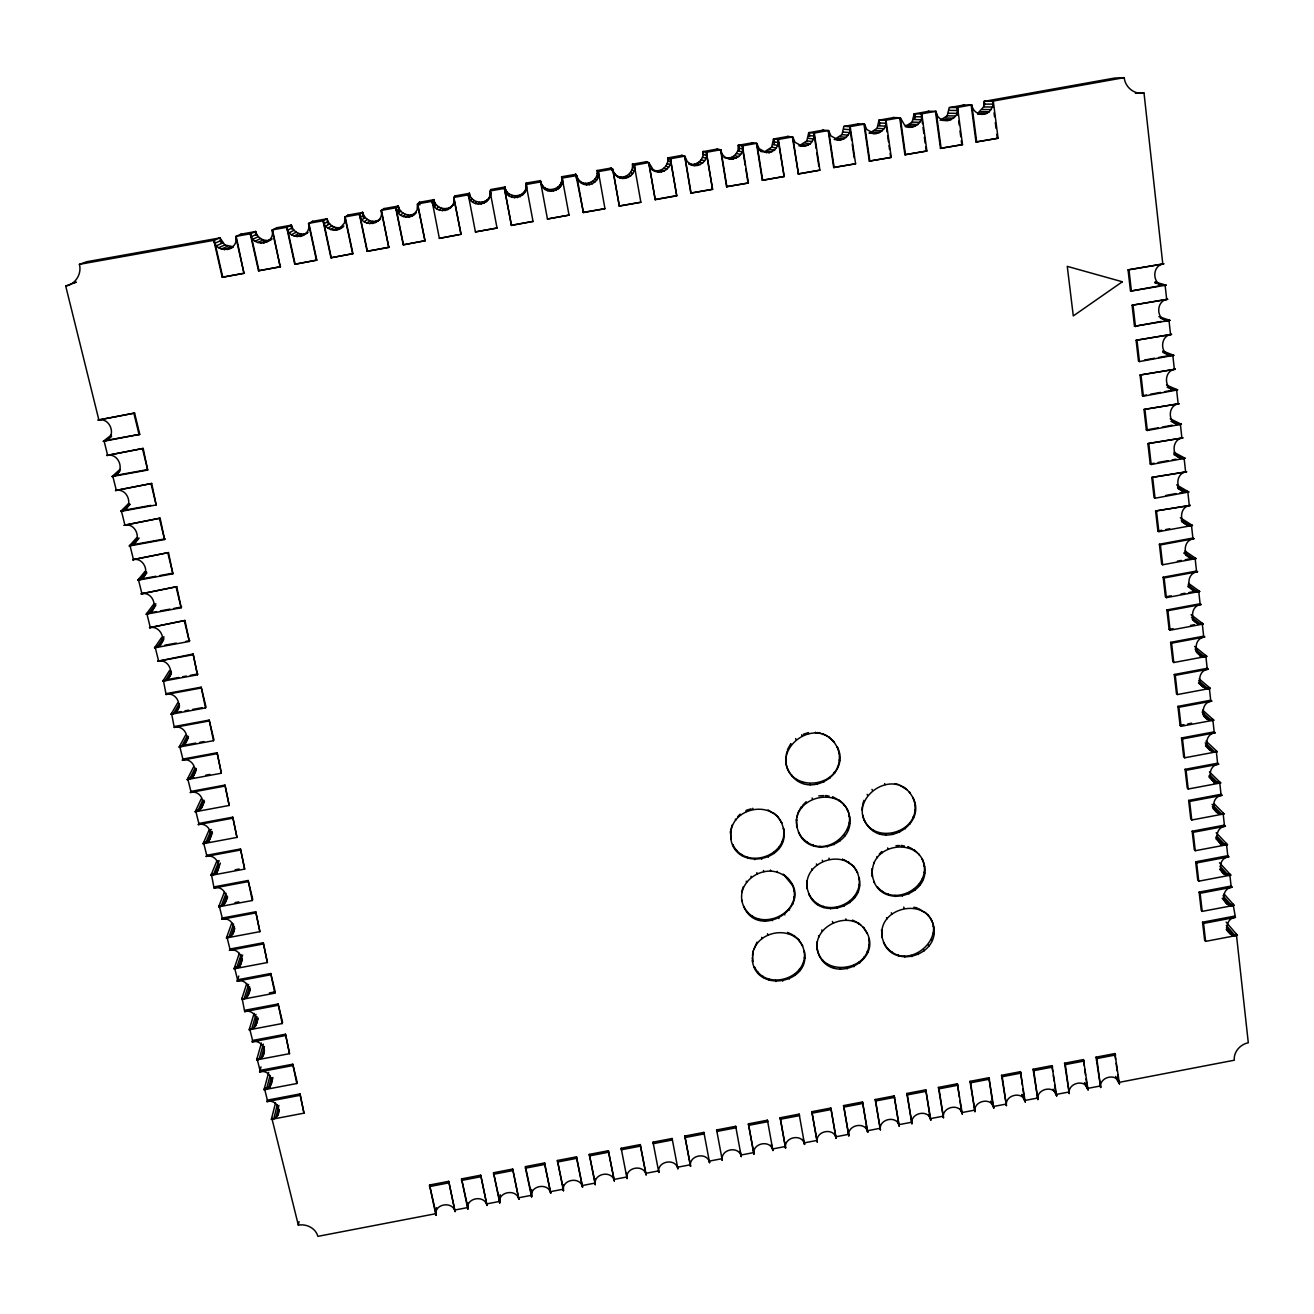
<?xml version="1.0" encoding="UTF-8"?>
<svg xmlns="http://www.w3.org/2000/svg" width="1314" height="1314" viewBox="0 0 1314 1314"><rect width="100%" height="100%" fill="white"/><g stroke="black" fill="none" stroke-linecap="round" stroke-linejoin="round"><path stroke-width="1.5" d="M525.469 1168.179L525.469 1166.618L544.637 1162.939L550.714 1193.194C548.381 1182.124 529.378 1185.573 531.612 1196.873L525.469 1168.179L544.653 1164.483L544.637 1162.939M526.29 185.98C526.011 198.496 506.416 199.12 504.855 186.9L504.428 188.526C506.941 203.9 530.642 197.675 526.126 183.089L540.333 180.675M526.126 183.089L526.29 187.59M1056.702 1095.925L1051.956 1065.638L1033.067 1069.251L1037.846 1099.555C1036.122 1088.616 1054.83 1084.51 1056.702 1095.925L1053.105 1089.207M499.731 1203C497.464 1191.683 516.501 1188.267 518.866 1199.321L512.69 1169.066L493.522 1172.745L499.731 1203L499.665 1196.939M1088.091 1089.897L1083.442 1059.593L1064.554 1063.223L1069.251 1093.511C1067.559 1082.588 1086.267 1078.449 1088.091 1089.897L1084.28 1083.212M525.715 190.464L525.731 188.805M518.866 1199.321L512.69 1169.066M1119.462 1083.869L1114.896 1053.565L1096.024 1057.179L1100.639 1087.483C1098.98 1076.577 1117.672 1072.388 1119.462 1083.869L1115.438 1077.234M524.417 193.076L524.467 191.351M500.076 1198.467L500.174 1194.689M467.833 1209.126C465.534 1197.793 484.587 1194.41 486.985 1205.447L480.727 1175.192L461.543 1178.888L467.833 1209.126L468.129 1203.558M486.985 1205.447L480.727 1175.192M522.512 195.244L522.594 193.487M467.669 1206.843L467.866 1203.049M435.919 1215.269C433.587 1203.903 452.657 1200.569 455.071 1211.574L448.731 1181.335L429.53 1185.014L435.919 1215.269L436.527 1207.665M520.114 196.821L520.229 195.03M455.071 1211.574L448.731 1181.335M435.739 1212.986L436.051 1209.159M517.371 197.708L517.552 195.885M511.474 225.252L533.041 221.376L511.442 225.45L504.461 188.395L490.007 190.973L497.037 228.028L475.422 231.905L468.31 194.85L453.856 197.429L461.099 234.27L439.352 238.36L432.142 201.305L417.655 203.9L425.079 240.725L403.25 244.831L395.711 207.957L398.257 205.937C399.587 213.837 410.099 218.025 416.177 212.507C410.74 220.538 397.255 217.467 395.711 207.957M514.497 197.823L514.727 196.016M511.672 197.182L511.967 195.375M224.251 892.337L218.699 906.808C232.003 904.837 226.369 884.634 214.034 888.001L211.406 874.221L217.352 873.12M246.736 983.48L241.661 999.428C254.768 997.54 249.249 977.715 237.111 981.098L238.787 976.039M254.095 1013.373L249.184 1029.798C262.242 1027.926 256.756 1008.216 244.667 1011.616L242.088 998.082M509.093 195.819L509.438 194.045M268.664 1072.405L264.032 1089.749C276.975 1087.926 271.571 1068.463 259.597 1071.863L260.977 1066.869M489.564 196.936L490.828 192.32C491.19 205.74 470.478 208.712 468.227 194.998L469.361 193.24C470.773 203.834 487.215 205.641 490.27 195.129M429.53 1185.014L436.051 1213.643L317.873 1236.359C315.688 1228.097 306.408 1223.597 298.344 1225.174L299.066 1221.593M561.571 176.766C567.714 190.087 544.012 197.757 541.204 183.319C545.852 194.866 564.494 188.838 561.571 176.766L575.811 174.335M653.419 170.081C660.975 173.152 669.335 165.613 667.693 157.795L670.501 158.846L676.743 195.819L655.226 199.679L648.673 162.624L634.284 165.186L640.871 202.257L619.337 206.117L612.669 169.046L598.264 171.625C601.418 183.287 583.662 190.185 578.144 179.427C584.648 188.148 599.496 180.889 596.983 170.426L598.379 171.74L604.966 208.68L583.4 212.556L575.746 174.22L576.813 179.804M618.106 176.405C625.661 179.476 634.038 171.937 632.363 164.119L634.448 165.285C636.83 175.665 622.705 183.057 615.609 175.058L619.912 177.817M655.932 171.378L650.923 168.75C658.544 176.388 672.702 169.605 670.501 158.846M506.925 193.831L507.319 192.09M271.374 1119.364L303.977 1113.155L300.003 1093.938L267.366 1100.147L266.972 1101.625C278.897 1098.225 284.251 1117.557 271.374 1119.364L275.48 1103.021M706.505 152.424C708.443 162.131 696.732 169.145 688.7 163.774C696.256 166.845 704.6 159.306 703.006 151.488L706.505 152.424L712.582 189.397L690.819 193.109L684.643 156.185L670.255 158.764L676.743 195.819M726.675 158.107C733.606 158.83 739.503 151.915 738.271 145.181L742.476 145.985L748.389 182.991L726.576 186.703L720.581 149.763L706.209 152.342L712.582 189.397M717.116 148.958L720.893 149.845C722.618 164.299 745.531 159.996 742.476 145.985M778.414 139.563L777.839 145.394L774.521 150.174L769.38 152.638L764.666 151.701L771.63 147.168L773.519 138.89L778.414 139.563L784.162 176.569L762.317 180.297L756.47 143.357L742.114 145.92L745.235 165.367M303.977 1113.155L300.003 1093.938M814.302 133.157L813.711 138.988L810.393 143.768L805.236 146.215L799.832 145.411L806.812 140.877L808.734 132.599L814.302 133.157L819.903 170.163L798.452 174.006L792.342 136.952L777.987 139.514L784.162 176.569M264.032 1089.749L296.783 1083.524L297.128 1082.063L292.776 1064.209L260.008 1070.417L257.035 1058.46M850.174 126.735C851.603 134.964 842.947 142.503 834.981 139.12L841.946 134.603L843.9 126.308L850.174 126.735L855.595 163.774L833.684 167.502L828.165 130.546L813.842 133.108L816.191 148.663M497.037 228.028L475.422 231.905M886.014 120.346C887.443 128.953 878.245 136.13 870.082 132.845L877.062 128.312L879.05 120.034L886.014 120.346L891.27 157.384L869.31 161.113L863.955 124.157L849.649 126.702L851.636 140.319M730.502 831.614L731.06 839.35L730.502 831.614L732.079 825.093M730.814 832.715C732.686 807.584 771.187 799.93 781.797 823.139L777.757 816.52L773.946 813.218M296.783 1083.524L292.776 1064.209M505.332 191.335L505.742 189.659M921.804 113.94C923.233 122.958 913.493 129.757 905.149 126.571L912.146 122.054L914.15 113.76L921.804 113.94L926.896 150.995L904.903 154.74L899.712 117.751L885.422 120.313M277.648 1115.455L279.11 1109.542M741.802 891.861L742.591 888.658M783.637 875.354C765.848 863.084 737.942 879.312 741.967 901.174L741.638 899.975C752.544 947.624 822.236 903.868 783.259 874.204L792.293 885.11M786.248 754.647L787.07 751.329M839.531 754.105L837.1 746.713C851.324 773.108 810.738 798.863 792.096 776.032C769.692 750.688 813.251 716.376 833.93 742.049L828.395 736.596L828.855 737.548M275.973 1117.245L278.897 1105.403M940.183 120.313L947.18 115.78L949.234 107.502L957.577 107.551L962.505 144.622L940.463 148.367L935.453 111.378L921.163 113.924L922.494 123.664M928.193 111.247L936.126 111.378C937.588 125.996 960.37 121.397 957.577 107.551M752.922 951.139L752.692 961.979L752.249 957.495M752.479 955.557C754.564 931.183 792.014 923.627 802.608 946.064L798.616 939.477L793.656 935.24L794.05 936.488M733.097 845.625L732.785 844.508C744.775 870.509 788.729 856.498 783.407 828.346C791.504 861.228 735.134 872.315 730.748 838.233M256.641 1059.905L289.523 1053.664L285.499 1034.217L252.584 1040.458L252.173 1041.871C264.196 1038.471 269.633 1058.049 256.641 1059.905L261.404 1043.004M273.838 1118.575L277.27 1104.745M796.777 817.62L797.582 814.352M796.777 820.33L796.366 819.246L796.957 826.966C790.864 795.052 844.508 784.31 849.6 817.062C854.921 845.74 809.276 859.553 798.518 832.14L802.575 838.759M993.302 101.162L992.579 107.009L989.196 111.789L986.748 113.365L977.862 113.201L983.578 106.96L984.268 101.227L993.302 101.162L998.065 138.233L975.99 142.011L971.145 104.989L956.871 107.551L957.906 115.336M743.97 907.35L743.658 906.151C757.094 934.993 805.991 913.082 791.882 883.944M807.141 882.302L806.714 881.152L807.322 888.839C802.131 860.999 845.822 846.857 857.599 872.792L853.558 866.205L844.048 859.701M786.232 757.291L785.838 756.289C782.832 794.904 844.705 789.977 839.055 753.119M754.679 968.057L754.351 966.776C766.243 991.856 809.096 978.289 804.135 950.893C812.085 982.971 756.65 994.008 752.364 960.698M866.862 932.546C882.22 961.437 833.092 984.859 819.427 955.771C805.581 926.945 854.199 905.083 867.371 933.778L863.347 927.208L863.856 928.44M802.148 837.642C826.325 865.138 870.049 822.121 838.578 799.766L839.038 800.817M862.526 805.268L863.364 802M913.427 798.403L909.304 791.816L909.879 792.868C889.562 767.721 846.446 801.31 868.242 826.407C886.621 848.86 926.863 823.336 912.836 797.368L915.3 804.71M812.43 899.236C828.362 918.043 863.265 902.34 859.011 877.818C866.419 906.381 819.493 921.574 808.849 893.832L812.857 900.435M289.523 1053.664L285.499 1034.217M872.43 869.983C874.598 842.192 920.391 837.889 924.645 866.682C929.54 894.883 884.651 908.664 873.925 881.546L874.434 882.696L872.036 875.37L871.905 868.85L872.545 876.52L872.036 875.37M270.339 1085.824L272.343 1078.137M271.44 1083.672L272.901 1077.513M817.341 943.271L816.897 942.023C814.154 979.012 873.974 973.641 868.751 938.639L869.26 939.871M268.647 1087.631L271.177 1078.006M882.072 931.002L881.546 929.77L882.187 937.424C876.668 906.594 928.834 895.787 933.86 927.618C938.59 955.508 894.046 968.993 883.517 942.253L887.558 948.823M862.723 815.091C869.326 846.282 920.326 834.259 914.708 803.659M266.512 1088.961L270.06 1075.493M249.184 1029.798L282.198 1023.54L282.576 1022.161L278.157 1003.995L245.094 1010.236M877.982 888.116L877.456 886.95C895.261 908.401 934.254 885.078 922.214 859.356L922.806 860.489M887.016 947.575C908.779 973.871 952.716 933.498 924.317 911.785M282.198 1023.54L278.157 1003.995M261.272 1057.754L264.393 1046.519M262.964 1055.947L264.525 1050.329M259.121 1059.1L263.326 1044.104M241.661 999.428L274.823 993.17L275.201 991.824L270.75 973.51L237.555 979.768L234.516 967.515L240.38 966.398M255.524 1025.807L257.675 1018.531M274.823 993.17L270.75 973.51M256.641 1023.622L258.234 1018.186M253.832 1027.647L257.068 1016.708M251.664 1028.993L256 1014.408M234.073 968.829L267.383 962.538L263.276 942.762L229.934 949.036L229.49 950.334C241.694 946.951 247.246 966.89 234.073 968.829L239.296 953.356M248.034 995.421L250.235 988.374M249.151 993.236L250.251 989.705M246.326 997.277L249.66 986.666M267.383 962.538L263.276 942.762M244.158 998.64L248.625 984.465M226.419 937.95L259.876 931.659L255.754 911.768L222.263 918.059L221.803 919.291C234.056 915.924 239.657 935.995 226.419 937.95L231.806 922.97M240.462 964.788L242.384 959.006M238.754 966.644L242.63 955.064M236.586 968.024L241.119 954.49M259.876 931.659L255.754 911.768M218.699 906.808L252.304 900.517L252.715 899.285L248.149 880.495L214.527 886.802M231.133 935.765L234.45 926.419M232.841 933.893L234.828 928.292M252.304 900.517L248.149 880.495M228.932 937.145L233.613 924.054M210.913 875.403L244.667 869.096L240.495 848.975L206.709 855.283L206.216 856.432C218.6 853.082 224.283 873.399 210.913 875.403L216.646 861.442L219.142 860.637L213.459 874.598M225.154 902.718L227.191 897.314M226.271 900.484L227.634 896.887M223.429 904.607L226.846 895.59M221.228 906.003L226.057 893.339M244.667 869.096L240.495 848.975M203.079 843.736L236.963 837.412L232.775 817.16L198.841 823.484L198.332 824.601C210.782 821.25 216.498 841.716 203.079 843.736L208.959 830.284L211.455 829.479M488.282 199.547L489.022 197.691M215.677 873.202L219.192 864.481M217.401 871.297L220.374 863.101M236.963 837.412L232.775 817.16M486.377 201.715L487.149 199.81M195.162 811.789L229.194 805.449L224.973 785.082L190.891 791.422L190.366 792.49C202.882 789.139 208.647 809.736 195.162 811.789L201.206 798.863M483.963 203.276L484.8 201.37M207.842 841.502L212.195 831.45M209.567 839.597L212.457 832.912M205.625 842.915L210.733 831.171M229.194 805.449L224.973 785.082M481.236 204.163L482.107 202.225M187.179 779.58L221.36 773.223L217.122 752.741L182.876 759.081L182.35 760.1C194.932 756.765 200.73 777.494 187.179 779.58L193.404 767.179M201.683 807.634L204.508 801.671M199.942 809.555L204.212 800.341M197.724 810.968L202.865 799.914M221.36 773.223L217.122 752.741M157.154 647.014C168.291 642.053 160.669 624.807 149.533 627.698L184.978 620.471L189.347 641.446L154.526 647.851L161.474 637.717L164.036 636.879L157.154 647.014L154.526 647.851M162.805 681.21C176.552 679.042 170.623 657.92 157.844 661.238L193.125 653.961L197.461 674.821L162.805 681.21L169.555 670.501M478.362 204.294L479.282 202.356M177.571 703.006L171.001 714.29C184.683 712.139 178.786 691.148 166.09 694.482L163.363 680.307M185.52 735.232L179.115 747.075C192.731 744.956 186.9 724.096 174.253 727.43L171.543 713.338M452.098 206.019L453.544 204.031C448.534 212.112 435.18 208.745 433.817 199.58L431.978 201.469C434.014 215.726 457.141 211.817 453.724 197.593L455.153 195.77M179.115 747.075L213.459 740.702L213.952 739.716L209.189 720.105L174.795 726.461M191.975 777.313L196.361 768.493M193.733 775.375L196.344 770.103M189.742 778.742L195.047 768.148M475.52 203.654L476.506 201.715M213.459 740.702L209.189 720.105M171.001 714.29L205.493 707.918L206.002 706.965L201.19 687.173L166.648 693.546M183.944 744.808L188.46 736.382M185.701 742.853L188.395 737.811M181.71 746.237L187.146 736.103M472.925 202.29L473.976 200.385M787.464 749.67L790.814 743.609L791.225 744.578M205.493 707.918L201.19 687.173M797.992 812.725L801.31 806.747L801.737 807.814M177.604 710.036L179.443 706.833M175.846 712.007L179.558 705.585M173.596 713.453L179.18 703.795M470.757 200.286L471.841 198.43M197.461 674.821L193.125 653.961M469.147 197.806L470.264 196M169.424 676.94L171.329 673.901M167.666 678.927L171.477 672.817M165.4 680.373L171.165 671.208M439.352 238.36L459.144 234.631M149.533 627.698L184.978 620.471M159.421 645.552L163.987 638.818M161.195 643.548L163.462 640.197M146.183 614.196L181.168 607.774L176.766 586.668L141.156 593.862C154.05 590.561 160.062 611.963 146.183 614.196L153.327 604.637L155.906 603.816L148.827 613.359M141.156 593.862L176.766 586.668M450.193 208.17L451.671 206.167M151.094 611.881L155.791 605.524M447.795 209.747L449.322 207.711M137.773 580.246L172.906 573.807L168.488 552.57L132.681 559.715C145.657 556.43 151.718 577.963 137.773 580.246L145.098 571.278M445.068 210.634L446.645 208.565M442.177 210.766L443.82 208.696M132.681 559.715L168.488 552.57M142.7 577.897L146.889 572.92M140.417 579.392L146.478 571.935M439.336 210.125L441.028 208.072M129.281 545.983L164.579 539.528L160.127 518.159L124.157 525.272C137.198 522.003 143.292 543.684 129.281 545.983L136.804 537.623M436.741 208.762L438.482 206.725M103.346 441.34C117.57 438.942 111.329 416.817 98.09 420.069L134.603 413.072L139.76 434.326L103.346 441.34L111.46 434.885M120.724 511.409C134.8 509.076 128.657 487.248 115.533 490.516L151.701 483.453L156.169 504.954L120.724 511.409L128.427 503.689M377.742 221.13L380.633 218.863C374.539 224.382 364.027 220.194 362.664 212.293L359.412 214.445C361.514 228.636 384.69 224.825 381.191 210.552L384.033 208.483M413.992 214.658L417.146 209.879L417.474 204.064L419.609 202.126L419.807 205.017M403.25 244.831L425.079 240.725M124.157 525.272L160.127 518.159M134.242 543.635L139.185 538.083M131.942 545.129L138.151 538.182M434.556 206.774L436.347 204.77M432.93 204.278L434.753 202.34M737.745 816.635L740.143 814.122L740.455 815.206M802.509 805.498L806.123 801.754L806.533 802.805M359.412 214.445L367.115 251.303L388.796 247.426L381.438 210.371L395.925 207.776L403.447 244.601M879.312 854.067L881.71 851.603L882.236 852.72M125.701 509.044L130.02 504.445M115.533 490.516L151.701 483.453M123.385 510.555L129.774 504.133M411.594 216.235L413.828 214.051M112.068 476.539L147.694 470.067L143.193 448.419L106.845 455.449C120.034 452.197 126.226 474.173 112.068 476.539L119.985 469.427M408.851 217.106L411.134 214.921M405.96 217.237L408.309 215.036M367.115 251.303L389.026 247.196M403.119 216.596L405.517 214.412M114.745 475.668L119.985 470.954M106.845 455.449L143.193 448.419M400.507 215.233L402.955 213.082M342.724 226.764C336.384 229.851 328.369 225.45 327.038 218.666L323.063 220.933L330.947 257.79L352.94 253.651L345.171 216.859L359.691 214.264L367.378 251.073M398.306 213.246L400.803 211.127M396.68 210.766L399.21 208.696M108.372 438.942L111.575 436.379M106.04 440.469L111.411 436.182M98.09 420.069L134.603 413.072M330.947 257.79L352.94 253.651M375.344 222.707L378.284 220.407M372.601 223.594L375.607 221.278M369.71 223.725L372.765 221.393M307.115 233.136C300.775 236.224 292.743 231.822 291.38 225.039L286.698 227.437L294.73 264.278L316.805 260.123L308.889 223.331L323.408 220.736L331.259 257.544M366.852 223.084L369.973 220.768M364.241 221.721L367.394 219.438M362.023 219.734L365.226 217.483M294.73 264.278L316.805 260.123M360.381 217.253L363.617 215.053M323.063 220.933C324.837 230.426 337.682 233.235 343.857 226.024M227.273 249.578L233.12 246.753L224.825 244.93L219.947 237.801L213.837 240.462C216.087 254.538 239.394 250.941 235.699 236.553L241.382 233.974M271.472 239.509C265.132 242.597 257.084 238.195 255.672 231.412L250.284 233.941C252.502 248.05 275.776 244.404 272.129 230.032L277.09 227.585M286.698 227.437C288.883 241.579 312.108 237.867 308.527 223.528L312.781 221.212M250.284 233.941L258.497 270.783L280.243 266.873L272.556 229.835L287.093 227.24L295.124 264.015M336.335 230.081L340.03 227.634M339.061 229.194L344.58 222.854L344.876 217.04L348.424 214.839M333.428 230.213L337.189 227.765M330.57 229.572L334.38 227.141M327.942 228.209L331.801 225.794M258.497 270.783L280.654 266.611M325.708 226.222L329.633 223.856M213.837 240.462L222.214 277.27L243.993 273.378L236.192 236.323L250.744 233.728L258.94 270.503M324.049 223.741L328.007 221.425M302.746 235.699L308.018 232.43M300.019 236.569L304.421 234.007M297.112 236.701L301.579 234.122M222.214 277.27L244.453 273.098M294.237 236.06L298.771 233.498M291.593 234.713L296.176 232.167M289.359 232.726L293.991 230.229M266.397 242.187L269.781 240.396M287.684 230.246L292.349 227.782M263.671 243.074L272.146 238.852M260.763 243.205L265.937 240.495M257.873 242.564L263.112 239.871M255.228 241.218L260.517 238.54M252.978 239.23L258.316 236.602M230.016 248.707L232.907 247.295M224.365 249.709L230.262 246.884M251.286 236.75L256.673 234.171M221.475 249.085L227.437 246.26M218.814 247.722L224.825 244.93M216.564 245.734L222.608 242.975M214.855 243.254L220.949 240.544M98.78 419.56L65.7 286.009L75.851 282.329M65.7 286.009C75.522 284.415 81.961 273.854 79.415 264.344L86.724 261.732L219.438 238.015M73.223 283.052L76.212 282.083M963.244 104.989L971.867 105.005C972.524 111.887 980.507 116.552 986.748 113.365M1166.109 285.138L1130.483 291.133L1128.053 269.879L1163.761 263.835C1150.686 265.412 1152.329 287.7 1166.109 285.138L1155.055 282.017M1169.969 320.37L1134.491 326.299L1132.093 305.226L1167.653 299.264C1154.628 300.807 1156.271 322.965 1169.969 320.37L1158.899 316.658M1173.796 355.306L1139.452 361.564L1138.482 361.169L1136.101 340.277L1171.497 334.38C1158.554 335.891 1160.163 357.901 1173.796 355.306L1162.709 351.002M1177.59 389.913L1143.394 396.187L1142.424 395.728L1140.059 375.016L1175.324 369.185C1162.43 370.679 1164.023 392.541 1177.59 389.913L1166.487 385.051M1181.352 424.241L1147.319 430.483L1146.334 429.974L1144.001 409.459L1179.101 403.677C1166.274 405.155 1167.867 426.886 1181.352 424.241L1170.232 418.805M1185.097 458.257L1151.195 464.499L1150.21 463.941L1147.894 443.59L1182.863 437.891C1170.084 439.319 1171.661 460.918 1185.097 458.257L1173.944 452.279M1188.792 491.994L1155.039 498.22L1154.07 497.595L1151.754 477.442L1186.575 471.792C1173.862 473.204 1175.422 494.655 1188.792 491.994L1176.638 484.882M1192.455 525.436L1158.849 531.644L1157.88 530.987L1155.597 510.982L1190.254 505.397C1177.623 506.793 1179.151 528.113 1192.455 525.436L1180.284 517.749M1196.085 558.581L1162.644 564.774L1161.658 564.067L1159.391 544.242L1192.882 538.05L1193.917 538.724C1181.335 540.087 1182.863 561.275 1196.085 558.581L1184.916 550.993M1199.698 591.448L1166.389 597.64L1165.403 596.885L1163.153 577.224L1196.512 571.048L1197.53 571.754C1185.014 573.101 1186.526 594.158 1199.698 591.448L1188.497 583.35M1203.279 624.035L1170.101 630.211L1169.115 629.406L1166.898 609.926L1200.093 603.75L1201.127 604.522C1188.661 605.836 1190.172 626.762 1203.279 624.035L1191.059 614.673M803.33 734.247L808.389 732.621L808.816 733.59M1198.335 623.969L1202.244 623.247L1203.657 636.173L1204.692 636.994C1192.291 638.292 1193.769 659.086 1206.81 656.343L1194.59 646.439M751.082 808.816L746.073 810.426L746.401 811.494M1199.961 656.589L1205.776 655.505L1207.188 668.333L1208.223 669.204C1195.871 670.469 1197.35 691.148 1210.325 688.388L1199.091 678.796M1205.431 688.224L1209.291 687.501L1210.687 700.231L1211.722 701.134C1199.436 702.382 1200.897 722.93 1213.808 720.154L1202.573 710.086M1208.929 719.957L1212.773 719.234L1214.169 731.849L1215.204 732.785C1202.967 734.033 1204.412 754.433 1217.273 751.657L1206.022 741.129M1216.222 750.688L1217.602 763.204L1218.636 764.19C1206.466 765.405 1207.895 785.69 1220.69 782.914L1209.438 771.909M1213.939 782.963L1219.655 781.896L1221.018 794.297L1222.053 795.331C1209.948 796.53 1211.36 816.684 1224.09 813.892L1214.103 803.741M1223.055 812.84L1224.402 825.143L1225.436 826.21C1213.38 827.393 1214.793 847.431 1227.457 844.623L1216.189 832.715M1220.394 844.672L1226.422 843.522L1227.769 855.726L1228.804 856.843C1216.797 857.993 1218.193 877.916 1230.807 875.091L1219.523 862.756M1225.765 874.713L1229.756 873.958L1231.087 886.063L1232.138 887.213C1220.18 888.346 1221.56 908.155 1234.125 905.33L1224.106 893.996M1229.099 904.903L1233.074 904.147L1235.439 917.353C1223.548 918.453 1224.911 938.147 1237.41 935.305L1226.11 922.1M557.399 1160.492L576.55 1156.829L582.545 1187.084C580.23 1175.981 561.242 1179.479 563.443 1190.747L557.399 1160.492L563.394 1189.17L550.681 1191.617M589.296 1154.382L608.431 1150.703L614.344 1180.974C612.061 1169.838 593.09 1173.386 595.258 1184.637L589.296 1154.382L595.16 1183.06L582.463 1185.507M621.177 1148.255L640.279 1144.593L646.11 1174.864C643.86 1163.711 624.922 1167.292 627.041 1178.527L621.177 1148.255L621.308 1149.783L640.444 1146.12L640.279 1144.593M653.025 1142.162L672.111 1138.499L677.86 1168.754C675.626 1157.585 656.704 1161.215 658.807 1172.417L653.025 1142.162L653.206 1143.673L672.325 1139.994L672.111 1138.499M684.84 1136.052L703.91 1132.389L709.576 1162.66C707.375 1151.475 688.47 1155.137 690.54 1166.323L684.84 1136.052L690.54 1166.323M716.623 1129.958L735.692 1126.295L735.988 1127.79L716.902 1131.453L716.623 1129.958L722.257 1160.229C720.22 1149.06 739.109 1145.348 741.26 1156.566L735.692 1126.295M748.389 1123.864L767.442 1120.201L767.787 1121.696L748.717 1125.342L748.389 1123.864L753.924 1154.135C751.92 1142.999 770.792 1139.254 772.928 1150.489L767.442 1120.201M780.122 1117.771L799.158 1114.124L799.553 1115.602L780.5 1119.249L780.122 1117.771L785.575 1148.042C783.604 1136.922 802.46 1133.144 804.562 1144.395L799.158 1114.124M811.838 1111.693L830.859 1108.047L836.164 1138.318C834.094 1127.051 815.271 1130.878 817.209 1141.965L811.838 1111.693L817.209 1141.965M867.749 1132.257C865.712 1120.957 846.906 1124.817 848.811 1135.887L843.522 1105.616L862.526 1101.97L867.749 1132.257L865.893 1126.574M899.318 1126.18C897.298 1114.863 878.508 1118.772 880.38 1129.826L875.173 1099.539L894.161 1095.909L899.318 1126.18L897.446 1121.072M930.838 1120.119C928.867 1108.786 910.076 1112.728 911.932 1123.766L906.808 1093.478L925.779 1089.832L930.838 1120.119L928.817 1115.044M962.341 1114.075C960.386 1102.709 941.629 1106.684 943.452 1117.705L938.41 1087.417L957.364 1083.771L962.341 1114.075L960.206 1108.458M993.827 1108.014C991.906 1096.632 973.148 1100.656 974.939 1111.644L969.995 1081.356L988.916 1077.726L993.827 1108.014L990.657 1101.214M1025.265 1101.97C1023.376 1090.571 1004.652 1094.628 1006.409 1105.6L1001.531 1075.312L1020.452 1071.682L1025.265 1101.97L1021.701 1094.496M429.382 1186.608L448.616 1182.912M461.444 1180.448L480.661 1176.769M493.473 1174.305L512.674 1170.626M557.448 1162.036L576.616 1158.357L576.55 1156.829M589.395 1155.909L608.546 1152.23L608.431 1150.703M685.07 1137.563L704.173 1133.9L703.91 1132.389M812.249 1113.155L831.302 1109.509M843.522 1105.616L843.982 1107.078L863.002 1103.415M875.173 1099.539L875.682 1100.984L894.703 1097.338M906.808 1093.478L907.366 1094.907L926.354 1091.277M938.41 1087.417L939.017 1088.846L957.988 1085.2M969.995 1081.356L970.635 1082.785L989.59 1079.139M1001.531 1075.312L1002.237 1076.724L1021.175 1073.078M1033.067 1069.251L1033.79 1070.664L1052.728 1067.034M1064.554 1063.223L1065.342 1064.603L1084.247 1060.989M1096.024 1057.179L1096.845 1058.558L1115.75 1054.945M455.17 1209.964L467.932 1207.517L461.543 1178.888M487.034 1203.838L499.78 1201.39L493.522 1172.745M518.866 1197.727L531.595 1195.28L525.469 1166.618M614.213 1179.397L626.909 1176.966M645.93 1173.303L658.61 1170.873L658.807 1172.417M690.31 1164.779L677.63 1167.21L677.86 1168.754M740.948 1155.039L753.595 1152.608M772.566 1148.962L785.214 1146.531M804.152 1142.884L816.782 1140.47M848.335 1134.393L835.72 1136.824L830.859 1108.047M879.871 1128.348L867.256 1130.763L862.526 1101.97M911.374 1122.287L898.776 1124.702L894.161 1095.909M942.844 1116.243L930.263 1118.657L925.779 1089.832M974.298 1110.199L961.717 1112.613L959.976 1101.083M1005.703 1104.154L993.138 1106.569L988.916 1077.726M1037.107 1098.126L1024.559 1100.524L1022.916 1088.994M1068.479 1092.082L1055.93 1094.496L1054.6 1084.871M1099.818 1086.07L1087.286 1088.468L1086.005 1078.843M270.191 1087.187L264.426 1088.288L267.366 1100.147M1231.087 886.063L1199.124 892.124L1201.193 910.208L1202.195 911.39L1234.125 905.33M1237.41 935.305L1205.611 941.366L1204.61 940.134L1202.556 922.214L1234.404 916.154M266.972 1101.625L299.674 1095.4M1202.556 922.214L1203.558 923.414L1235.439 917.353M1217.602 763.204L1185.097 769.314L1187.232 788.006L1188.217 789.024L1220.69 782.914M1224.09 813.892L1191.765 820.002L1190.763 818.934L1188.644 800.407L1221.018 794.297M237.111 981.098L270.356 974.824M1188.644 800.407L1189.646 801.441L1222.053 795.331M269.354 992.941L275.201 991.824M1227.457 844.623L1195.264 850.716L1194.278 849.616L1192.176 831.236L1224.402 825.143M244.667 1011.616L277.78 1005.358M1192.176 831.236L1193.161 832.32L1225.436 826.21M1230.807 875.091L1198.746 881.185L1197.744 880.035L1195.658 861.803L1227.769 855.726M252.173 1041.871L285.138 1035.613M1195.658 861.803L1196.66 862.937L1228.804 856.843M259.597 1071.863L292.431 1065.638M1199.124 892.124L1200.125 893.29L1232.138 887.213M209.55 841.486L203.571 842.603L206.709 855.283M1203.657 636.173L1170.593 642.349L1172.811 661.665L1173.796 662.519L1206.81 656.343M1210.325 688.388L1177.443 694.548L1176.457 693.644L1174.273 674.493L1207.188 668.333M206.216 856.432L240.051 850.109M1174.273 674.493L1175.258 675.363L1208.223 669.204M235.19 869.769L239.148 869.03M1213.808 720.154L1181.072 726.297L1180.071 725.361L1177.902 706.374L1210.687 700.231M214.034 888.001L247.722 881.694M1177.902 706.374L1178.904 707.277L1211.722 701.134M234.96 902.619L238.902 901.88M1180.071 725.361L1183.93 724.638M1187.774 723.915L1191.617 723.193M1217.273 751.657L1184.653 757.8L1183.668 756.815L1181.516 737.975L1214.169 731.849M221.803 919.291L255.343 913M1181.516 737.975L1182.501 738.928L1215.204 732.785M229.49 950.334L262.882 944.043M1185.097 769.314L1186.082 770.316L1218.636 764.19M177.291 712.27L181.118 711.564M184.946 710.858L188.773 710.151M192.6 709.445L202.175 707.671M1157.88 530.987L1161.822 530.248M1165.764 529.526L1169.723 528.786M1187.478 525.501L1191.42 524.779L1192.882 538.05M174.253 727.43L208.696 721.058M1159.391 544.242L1160.377 544.932L1193.917 538.724M185.717 744.939L195.802 743.083M199.827 742.328L203.867 741.589M1177.377 561.16L1181.302 560.421M1185.228 559.698L1189.17 558.976M182.35 760.1L216.629 753.743M1163.153 577.224L1164.138 577.963L1197.53 571.754M193.716 777.412L187.705 778.529L190.891 791.422M205.772 775.161L209.797 774.422M1167.358 596.523L1171.267 595.784M1181.056 593.977L1184.965 593.238M1188.874 592.515L1198.664 590.692L1200.093 603.75M190.366 792.49L224.513 786.15M1166.898 609.926L1167.883 610.698L1201.127 604.522M199.662 809.95L195.671 810.705L198.841 823.484M1169.115 629.406L1173.008 628.683M1190.55 625.415L1194.442 624.692M198.332 824.601L232.315 818.277M1170.593 642.349L1171.579 643.17L1204.692 636.994M1144.001 409.459L1179.101 403.677M152.605 612.324L156.497 611.601M160.374 610.895L170.064 609.121M173.957 608.398L181.71 606.986M1146.334 429.974L1158.34 427.773M1162.332 427.034L1172.334 425.21M1176.326 424.471L1180.333 423.732L1181.828 437.365M1147.894 443.59L1182.863 437.891M160.916 645.93L155.118 646.997L158.436 660.351M164.776 645.223L176.355 643.088M186.013 641.314L189.873 640.608M1150.21 463.941L1154.201 463.201M1158.176 462.479L1168.13 460.639M1172.121 459.9L1176.096 459.177M1180.087 458.438L1184.062 457.715L1185.54 471.217M157.844 661.238L192.6 654.832M1151.754 477.442L1186.575 471.792M169.145 679.239L178.753 677.466M182.597 676.759L186.44 676.053M190.284 675.347L197.971 673.934M1165.961 495.411L1175.866 493.588M1179.824 492.849L1187.757 491.387L1189.236 504.773M166.09 694.482L200.681 688.093M1155.597 510.982L1190.254 505.397M146.33 469.837L112.741 475.931L116.207 489.892M1132.405 290.772L1159.309 285.894M1132.093 305.226L1167.653 299.264M150.864 505.381L121.364 510.752L124.797 524.598M1134.491 326.299L1161.297 321.421M1165.124 320.731L1168.951 320.025L1170.478 334.019M1136.101 340.277L1171.497 334.38M165.153 538.839L129.922 545.277L133.322 558.992M1144.527 360.052L1154.612 358.213M1158.652 357.474L1172.778 354.895L1174.289 368.758M1140.059 375.016L1175.324 369.185M155.939 576.271L138.397 579.474L141.764 593.074M159.832 575.548L171.526 573.413M1142.424 395.728L1146.449 394.988M1150.456 394.249L1160.508 392.41M1164.516 391.671L1176.572 389.47L1178.083 403.217M139.76 434.326L104.036 440.798L107.534 454.89M1128.053 269.879L1163.761 263.835M240.922 234.171L255.228 231.625L256.033 235.255M276.696 227.782L290.985 225.236L291.774 228.866M312.42 221.409L326.71 218.847M348.128 215.02L362.401 212.474L363.535 217.927M383.803 208.647L398.06 206.101L399.16 211.554M419.429 202.29L433.669 199.744L434.753 205.181L433.817 199.58M455.038 195.917L469.262 193.388M504.822 187.031L490.598 189.561L490.122 194.061M597.098 170.541L611.273 168.011L615.248 174.466L613.523 173.103L617.366 176.454M632.527 164.201L646.685 161.671M667.923 157.877L682.081 155.348M703.286 151.57L717.428 149.04M752.741 142.733L738.616 145.246L739.207 148.893M788.022 136.426L773.913 138.939L774.488 142.585M823.287 130.119L809.178 132.648L809.736 136.295M844.409 126.341L858.502 123.828M879.608 120.067L893.684 117.537M928.834 111.263L914.774 113.776L915.283 117.422M949.907 107.502L963.95 104.989M985.007 101.227L1114.584 78.068L1124.226 77.641C1125.08 87.2 1134.442 94.904 1144.018 93.031L1162.742 263.588M79.415 264.344L214.346 240.232L222.723 276.991M540.563 181.94L526.126 184.518L533.057 221.573M575.746 174.22L577.602 178.425L576.715 175.616L562.211 178.063L569.028 215.118L547.445 218.995L540.317 180.56L541.483 184.88M1124.226 77.641L992.53 101.178L993.285 107.009M583.317 212.375L604.966 208.68M619.19 205.937L640.871 202.257M655.013 199.514L676.496 195.671M690.819 193.109L712.287 189.265M726.576 186.703L748.389 182.991M762.317 180.297L783.735 176.454M798.009 173.891L819.903 170.163M833.684 167.502L855.595 163.774M869.31 161.113L891.27 157.384M904.903 154.74L926.896 150.995M940.463 148.367L962.505 144.622M975.99 142.011L998.065 138.233M895.967 845.723L899.417 845.51M818.753 795.906L823.977 795.594M912.622 127.015L904.574 125.109L900.336 117.784L893.093 117.521M868.981 133.108L876.865 133.404M834.209 139.465L841.075 139.81M798.83 145.788L805.236 146.215M760.691 151.488L769.38 152.638M1135.427 93.294L1144.018 93.031M984.285 104.135L993.302 104.118M983.578 106.96L992.579 107.009M982.199 109.522L991.183 109.62M949.25 110.392L957.594 110.507M980.244 111.657L989.196 111.789M948.544 113.218L956.871 113.382M977.698 114.285L984.038 114.236M947.18 115.78L955.475 116.01M914.183 116.65L921.837 116.897M945.242 117.915L953.504 118.178M942.861 119.459L951.073 119.738M913.493 119.492L921.13 119.771M942.22 120.395L948.347 120.625M912.146 122.054L919.751 122.399M910.208 124.173L917.78 124.567M879.082 122.925L886.047 123.286M907.826 125.717L915.349 126.128M857.96 123.795L864.513 124.173L866.764 129.495L874.024 133.519M878.409 125.75L885.357 126.177M877.062 128.312L883.977 128.788M875.124 130.447L882.006 130.957M843.966 129.215L850.24 129.692M872.742 131.991L879.592 132.533M822.794 130.086L828.658 130.595L830.941 135.9L838.233 139.925M843.292 132.041L849.55 132.583M841.946 134.603L848.187 135.194M840.024 136.722L846.216 137.362M837.642 138.266L843.785 138.939M808.8 135.49L814.384 136.098M808.143 138.315L813.711 138.988M787.612 136.377L792.769 137.001L795.069 142.323L802.394 146.33M806.812 140.877L812.348 141.6M804.891 143.012L810.393 143.768M802.509 144.556L807.962 145.345M773.601 141.781L778.496 142.52M772.961 144.606L777.839 145.394M752.38 142.668L756.848 143.423L759.18 148.728L766.538 152.752M771.63 147.168L776.475 148.006M769.725 149.287L774.521 150.174M913.854 907.268L917.156 907.875M767.343 150.831L772.106 151.751M904.459 846.035L901.125 845.395L901.7 846.512M829.085 796.136L825.718 795.479L826.161 796.53M894.933 783.785L898.283 784.458M758.211 150.141L761.249 150.732M817.111 732.555L820.527 733.228M738.369 148.071L742.558 148.942M737.745 150.896L741.917 151.816M736.415 153.459L740.57 154.428M734.51 155.594L738.632 156.596M732.144 157.138L736.201 158.173M729.467 157.992L733.475 159.043M723.948 157.483L730.633 159.175M703.105 154.379L706.604 155.364M1155.006 282.395L1158.406 283.348M1154.809 282.822L1163.366 285.253M702.481 157.204L705.979 158.238M701.183 159.766L704.633 160.85M681.818 155.266L684.906 156.284L687.271 161.589L691.903 164.956M699.278 161.885L702.694 163.018M1160.393 318.185L1167.243 320.501M696.913 163.429L700.28 164.595M694.235 164.299L697.553 165.482M691.427 164.414L694.695 165.597M1164.22 352.76L1171.086 355.437M1162.759 352.251L1168.491 354.846M667.808 160.686L670.616 161.803M667.2 163.511L669.992 164.677M1168.015 387.022L1174.897 390.061M665.902 166.073L668.662 167.289M1167.177 387.203L1172.318 389.47M663.997 168.192L666.724 169.457M792.145 934.533L787.612 932.414L788.006 933.646M646.488 161.589L648.87 162.722L653.387 170.015M856.925 922.264L852.441 920.129L852.934 921.344M918.634 908.598L923.693 911.932M768.082 809.917L773.059 813.202M661.632 169.736L664.309 171.034M837.051 799.027L832.468 796.793L832.945 797.844M912.294 848.86L907.793 846.676L908.368 847.793M899.811 785.197L906.824 789.615M1171.776 420.989L1178.674 424.373M1170.955 421.268L1176.096 423.798M826.851 735.84L822.236 733.573L822.695 734.526M658.955 170.606L661.583 171.904M656.162 170.721L658.725 172.035M1173.796 453.741L1182.419 458.405M1174.141 454.759L1179.857 457.83M1177.492 487.051L1186.131 492.126M632.477 167.009L634.58 168.241M1178.412 488.529L1183.586 491.567M1177.87 488.332L1181.302 490.352M631.886 169.818L633.972 171.116M1181.155 520.081L1189.811 525.567M1181.565 521.625L1187.265 525.025M630.589 172.38L632.658 173.727M1184.357 552.521L1193.457 558.729M1183.848 553.178L1186.854 555.231M1186.394 555.083L1190.927 558.187M1185.671 554.935L1188.677 556.988M628.7 174.516L630.72 175.895M626.335 176.06L628.322 177.472M1187.971 584.976L1197.07 591.596M1187.79 586.586L1194.557 591.054M623.657 176.914L625.579 178.343M620.849 177.029L622.721 178.474M1191.535 617.153L1200.668 624.183M1192.094 618.976L1198.154 623.657M1192.898 620.159L1195.921 622.491M1195.083 649.067L1204.215 656.491M1195.658 651.021L1201.719 655.982M1196.479 652.352L1199.501 654.832M1198.598 680.701L1207.747 688.536M1199.189 682.804L1205.25 688.027M1198.499 682.984L1203.049 686.894M860.884 925.089L858.436 922.97L858.929 924.185M917.484 852.819L913.805 849.583L914.38 850.7M1202.08 712.089L1211.229 720.318M1202.688 714.323L1208.765 719.809M1203.525 715.949L1206.564 718.676M1205.201 742.886L1214.694 751.822M1205.48 744.939L1212.247 751.329M1205.595 746.007L1210.046 750.212M597.131 173.317L598.527 174.68M1209.997 775.079L1218.144 783.062M1208.913 775.917L1215.68 782.569M1209.044 777.182L1213.512 781.469M596.54 176.142L597.919 177.554M1212.034 804.349L1221.544 814.056M1212.329 806.632L1219.113 813.563M1212.888 808.324L1216.928 812.479M1216.764 836.131L1224.927 844.787M1215.713 837.1L1222.496 844.311M1215.893 838.743L1220.345 843.227M595.242 178.704L596.622 180.166M1220.115 866.287L1228.278 875.255M1220.443 868.817L1225.863 874.796M1219.655 869.244L1223.712 873.728M1223.022 895.737L1231.612 905.494M593.37 180.823L594.684 182.334M1223.088 898.07L1229.198 905.018M1222.184 898.398L1227.062 903.966M1226.323 925.401L1234.914 935.469M1226.389 927.815L1232.516 935.01M1226.718 929.655L1230.38 933.958M1226.225 929.524L1228.656 932.398M591.004 182.367L592.286 183.911M588.327 183.237L589.543 184.798M585.518 183.352L586.685 184.913M582.759 182.728L583.876 184.272M580.246 181.381L581.314 182.909M833.454 741.08L837.56 747.699M576.616 176.979L579.178 180.905M1115.635 1076.462L1118.855 1081.685M1084.608 1082.687L1087.466 1087.729M904.344 787.414L904.919 788.449M914.79 810.278L915.382 811.346M913.082 816.782L913.673 817.85M909.715 822.712L910.29 823.796M884.618 783.555L885.16 784.589M904.903 827.672L905.461 828.756M918.716 853.903L919.307 855.036M924.054 865.548L924.645 866.682M924.136 872.053L924.728 873.202M898.973 831.335L899.532 832.435M922.428 878.458L923.019 879.608M871.97 789.386L872.496 790.42M919.077 884.289L919.669 885.455M892.337 833.454L892.879 834.554M1022.078 1094.693L1024.641 1099.802M931.429 920.309L932.02 921.525M927.963 914.971L928.555 916.17M933.252 926.403L933.86 927.618M914.298 889.184L914.873 890.366M867.158 794.395L867.667 795.446M885.439 833.881L885.981 834.981M933.318 932.809L933.926 934.04M887.623 847.941L888.165 849.058M931.626 939.116L932.217 940.348M863.791 800.374L864.3 801.425M908.417 892.814L908.992 893.98M878.738 832.6L879.263 833.7M928.292 944.865L928.883 946.113M839.203 759.837L839.679 760.839M872.693 829.676L873.219 830.777M901.831 894.916L902.389 896.082M867.733 825.307L868.242 826.407M864.152 819.805L864.661 820.889M561.735 179.64L562.425 181.135M837.527 766.44L838.004 767.442M903.72 907.071L904.278 908.27M923.545 949.694L924.136 950.942M876.914 856.531L877.44 857.664M894.998 895.343L895.54 896.526M917.714 953.274L918.289 954.522M815.403 732.21L815.846 733.179M834.176 772.451L834.636 773.47M873.58 862.427L874.106 863.561M888.363 894.095L888.905 895.277M847.185 809.703L847.661 810.771M843.588 804.168L844.064 805.219M849.107 815.994L849.6 817.062M882.367 891.237L882.909 892.403M911.177 955.344L911.752 956.608M891.286 912.787L891.828 913.986M829.348 777.494L829.807 778.512M849.255 822.613L849.747 823.697M561.144 182.465L561.834 184.009M904.393 955.804L904.952 957.052M847.596 829.101L848.072 830.185M886.523 917.648L887.065 918.864M823.385 781.206L823.829 782.224M897.823 954.588L898.365 955.836M801.639 734.789L802.066 735.741M844.261 835.031L844.738 836.131M891.894 951.779L892.436 953.028M853.558 866.205L854.034 867.339M816.684 783.341L817.127 784.376M859.142 884.338L859.635 885.505M839.465 839.991L839.942 841.091M848.581 861.885L849.074 863.019M795.643 738.534L796.054 739.503M857.484 890.728L857.976 891.894M842.537 858.978L843.013 860.112M809.703 783.768L810.147 784.803M559.879 185.028L560.536 186.621M833.552 843.654L834.012 844.771M854.166 896.559L854.658 897.741M812.068 798.041L812.495 799.093M802.92 782.438L803.347 783.473M868.866 945.045L869.375 946.294M826.917 845.773L827.36 846.889M849.419 901.453L849.895 902.652M867.224 951.336L867.733 952.584M828.937 858.141L829.397 859.274M796.777 779.465L797.187 780.483M928.784 1114.486L930.181 1117.951M843.555 905.083L844.031 906.266M819.985 846.216L820.429 847.333M863.922 957.085L864.431 958.349M791.701 775.014L792.096 776.032M786.035 763.023L786.429 764.042M788.039 769.413L788.433 770.431M845.805 918.897L846.282 920.112M822.301 860.259L822.745 861.393M859.208 961.914L859.701 963.178M813.267 844.918L813.694 846.035M836.969 907.186L837.429 908.385M569.028 215.118L547.445 218.995M557.99 187.146L558.614 188.789M816.405 863.906L816.848 865.055M807.174 842.011L807.601 843.112M853.377 965.494L853.87 966.759M830.103 907.613L830.563 908.828M832.386 921.442L832.83 922.658M811.641 868.85L812.068 869.999M846.857 967.564L847.333 968.845M823.435 906.364L823.878 907.563M817.407 903.506L817.85 904.705M840.057 968.024L840.517 969.305M821.792 929.918L822.236 931.133M833.437 966.808L833.897 968.09M777.757 816.52L778.134 817.604M783.587 834.948L783.982 836.049M818.507 935.699L818.951 936.948M827.475 964.016L827.919 965.281M555.625 188.69L556.216 190.366M781.978 841.436L782.372 842.553M822.531 959.811L822.975 961.076M817.062 948.429L817.505 949.694M818.983 954.506L819.427 955.771M793.853 890.12L794.247 891.303M778.693 847.366L779.071 848.483M788.269 878.508L788.663 879.674M794.034 896.624L794.444 897.823M792.441 903.014L792.835 904.213M773.93 852.326L774.291 853.459M777.165 871.297L777.543 872.463M789.156 908.861L789.55 910.06M798.616 939.477L799.027 940.709M804.316 957.282L804.726 958.563M752.758 808.291L753.103 809.358M802.706 963.573L803.117 964.854M768.017 855.989L768.378 857.122M802.197 944.815L804.546 952.141M770.431 870.032L770.792 871.182M784.425 913.739L784.819 914.955M806.895 887.656L809.26 895.015M781.403 822.055L783.785 829.43M799.454 969.321L799.865 970.619M796.547 825.865L798.945 833.24M611.141 167.896L611.996 170.672M552.948 189.561L553.473 191.236M761.381 858.124L761.726 859.257M778.561 917.369L778.939 918.585M763.516 870.476L763.861 871.625M857.106 871.642L859.504 878.984M794.756 974.15L795.151 975.448M881.661 936.192L884.059 943.501M754.433 858.551L754.778 859.684M771.975 919.471L772.353 920.687M788.942 977.731L789.336 979.029M756.88 872.595L757.225 873.744M834.62 1133.144L836.164 1138.318M747.666 857.27L748.011 858.403M765.093 919.915L765.454 921.13M782.405 979.817L782.783 981.115M735.364 819.131L735.676 820.215M750.984 876.241L751.329 877.407M767.491 933.712L767.852 934.96M741.539 854.363L741.868 855.496M758.392 918.667L758.736 919.882M775.589 980.26L775.966 981.558M746.253 881.168L746.582 882.351M761.66 937.325L762.005 938.574M736.464 850.01L736.776 851.127M550.139 189.676L550.599 191.368M752.331 915.809L752.659 917.024M768.953 979.061L769.314 980.359M742.985 887.049L743.313 888.231M757.291 943.436L756.946 942.187L754.055 949.234M747.288 911.538L747.633 912.754M762.925 976.269L763.286 977.55M803.166 1139.189L804.562 1144.395M757.948 972.081L758.293 973.362M547.38 189.052L547.79 190.727M146.79 613.392L150.125 626.86M179.657 746.073L182.876 759.081M219.175 905.592L222.263 918.059M226.879 936.685L229.934 949.036M249.594 1028.402L252.584 1040.458M271.752 1117.853L298.344 1225.174M133.962 413.582L139.136 434.852M142.569 448.977L147.694 470.067M151.094 484.061L156.169 504.954M159.536 518.833L164.579 539.528M167.913 553.276L172.906 573.807M176.207 587.44L181.168 607.774M184.436 621.276L189.347 641.446M771.679 1145.233L772.928 1150.489M771.269 1144.346L772.205 1148.321M219.947 237.801L221.179 243.238M235.699 236.553L243.993 273.378M255.672 231.412L256.476 235.042M544.85 187.705L545.228 189.364M272.129 230.032L280.243 266.873M291.38 225.039L292.168 228.652M308.527 223.528L316.46 260.386M327.038 218.666L328.188 224.103M344.876 217.04L352.645 253.898M544.653 1164.483L550.714 1193.194M362.664 212.293L363.797 217.73M381.191 210.552L388.796 247.426M576.616 1158.357L582.545 1187.084M740.176 1151.278L741.26 1156.566M398.257 205.937L399.374 211.373M417.474 204.064L424.915 240.955M608.546 1152.23L614.344 1180.974M542.748 185.75L543.076 187.36M453.724 197.593L461 234.483M640.444 1146.12L646.11 1174.864M469.361 193.24L469.969 197.018M504.855 186.9L505.512 190.661M504.428 188.526L511.442 225.45M722.257 1160.229L721.961 1158.685L709.297 1161.116L709.576 1162.66M540.317 180.56L540.58 182.071M576.715 175.616L583.4 212.556M748.717 1125.342L753.924 1154.135M612.817 169.161L619.337 206.117M780.5 1119.249L785.575 1148.042M648.87 162.722L655.226 199.679M667.693 157.795L668.317 161.425M684.906 156.284L691.082 193.257M843.982 1107.078L848.811 1135.887M703.006 151.488L703.598 155.118M720.893 149.845L726.905 186.834M875.682 1100.984L880.38 1129.826M745.843 169.243L748.027 182.86M738.271 145.181L739.158 150.634M756.848 143.423L762.711 180.412M907.366 1094.907L911.932 1123.766M773.519 138.89L774.373 144.343M792.769 137.001L798.452 174.006M939.017 1088.846L943.452 1117.705M808.734 132.599L809.276 136.245M816.766 152.555L818.836 166.172M957.364 1083.771L959.401 1097.239M828.658 130.595L834.176 167.617M970.635 1082.785L974.939 1111.644M852.211 144.212L854.199 157.844M864.513 124.173L869.868 161.211M1002.237 1076.724L1006.409 1105.6M886.244 126.16L887.081 131.991M887.623 135.884L888.461 141.715M889.003 145.608L889.562 149.5M890.12 153.393L890.662 157.286M1020.452 1071.682L1022.374 1085.15M879.05 120.034L879.822 125.503M900.336 117.784L905.527 154.822M1033.79 1070.664L1037.846 1099.555M914.15 113.76L914.905 119.229M923.036 127.557L923.841 133.404M924.366 137.297L925.171 143.127M925.713 147.02L926.239 150.913M1051.956 1065.638L1052.76 1071.403M1053.286 1075.263L1054.074 1081.028M936.126 111.378L941.136 148.449M1065.342 1064.603L1069.251 1093.511M958.678 121.184L959.187 125.076M959.976 130.924L960.748 136.755M961.273 140.647L961.782 144.556M1083.442 1059.593L1084.214 1065.375M1084.723 1069.218L1085.495 1075M971.867 105.005L976.729 142.06M1096.845 1058.558L1100.639 1087.483M984.268 101.227L984.744 104.874M994.041 112.856L994.534 116.749M995.289 122.596L996.045 128.444M996.784 134.291L997.293 138.184M1114.896 1053.565L1115.635 1059.347M1116.128 1063.19L1117.114 1070.894M1117.623 1074.753L1118.608 1082.457L1234.289 1060.217C1233.501 1051.841 1240.301 1044.334 1248.3 1042.774L1236.359 934.09M1129.022 270.142L1131.436 291.429M1133.062 305.554L1135.46 326.66M1137.053 340.655L1139.452 361.564M1141.028 375.443L1143.394 396.187M1144.97 409.935L1147.319 430.483M1148.863 444.132L1151.195 464.499M1152.739 478.017L1155.039 498.22M1156.566 511.622L1158.849 531.644M1160.377 544.932L1162.644 564.774M1164.138 577.963L1166.389 597.64M1167.883 610.698L1170.101 630.211M1171.579 643.17L1173.796 662.519M1175.258 675.363L1177.443 694.548M1178.904 707.277L1181.072 726.297M1182.501 738.928L1184.653 757.8M1186.082 770.316L1188.217 789.024M1189.646 801.441L1191.765 820.002M1193.161 832.32L1195.264 850.716M1196.66 862.937L1198.746 881.185M1200.125 893.29L1202.195 911.39M1203.558 923.414L1205.611 941.366M1165.075 284.842L1166.635 298.951M1195.067 557.875L1196.512 571.048M626.548 1173.123L627.041 1178.527M594.897 1178.642L595.258 1184.637M563.18 1184.735L563.443 1190.747M862.115 806.895L862.181 810.212M531.562 1189.416L531.612 1196.873M1122.337 281.771L1073.292 315.918L1067.264 266.364L1122.337 281.771"/></g></svg>
